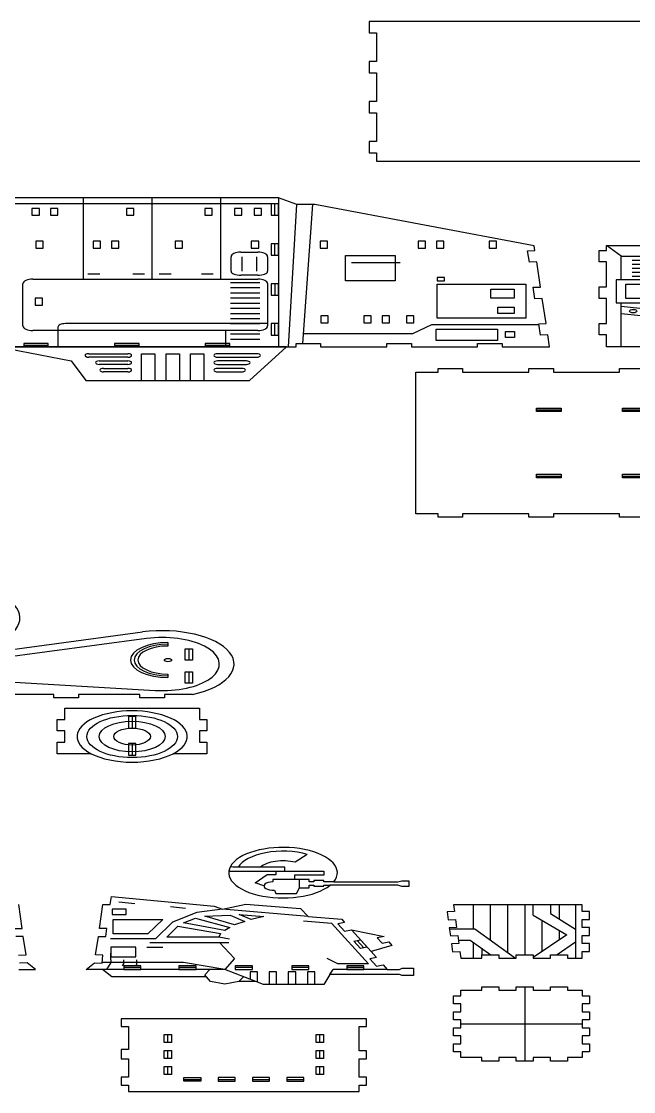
# Model space of a CAD drawing. Header units: centimetres. Extents: x -61 to 115850, y -602 to 46067.
# Drawn here: x 32088 to 57894, y 903 to 46067 of the extents above; entities that cross this region are included whole.
import ezdxf

# ---------------------------------------------------------------- set-up
doc = ezdxf.new("R2010")
doc.units = ezdxf.units.CM
doc.header["$MEASUREMENT"] = 0
doc.layers.get('0').update_dxf_attribs({"linetype": 'CONTINUOUS'})
for name, color, linetype in [('corte', 1, 'CONTINUOUS'), ('corte interno', 6, 'CONTINUOUS'), ('detalhes', 2, 'CONTINUOUS'), ('engates', 5, 'CONTINUOUS'), ('furos', 3, 'CONTINUOUS')]:
    doc.layers.add(name, color=color, linetype=linetype)

# ---------------------------------------------------------------- blocks, each defined once
blk = doc.blocks.new('atat_all_parts')
at = {"layer": 'corte'}
for points in [[(581.05, 957.73), (454.05, 957.73), (454.05, 947.73), (457.05, 947.73), (457.05, 922.73), (454.05, 922.73), (454.05, 912.73), (457.05, 912.73), (457.05, 887.73), (454.05, 887.73), (454.05, 877.73), (457.05, 877.73), (457.05, 852.73), (454.05, 852.73), (454.05, 842.73), (457.05, 842.73), (457.05, 835.51), (581.05, 835.51)], [(302.88, 672.97), (332.52, 660.56), (338.59, 643.34), (405.21, 643.34), (420.32, 672.97), (424.2, 672.97), (424.2, 675.97), (434.2, 675.97), (434.2, 672.97), (461.2, 672.97), (461.2, 675.97), (471.2, 675.97), (471.2, 672.97), (498.2, 672.97), (498.2, 675.97), (508.2, 675.97), (508.2, 672.97), (527.57, 672.97), (526.84, 683.32), (523.84, 683.1), (523.13, 693.08), (526.13, 693.29), (524.57, 715.24), (521.58, 715.02), (520.87, 725), (523.86, 725.21), (522.3, 747.16), (519.31, 746.94), (518.6, 756.92), (521.6, 757.13), (521.29, 761.4), (431.83, 797.36), (424.54, 797.36), (417.1, 803.19), (305.91, 803.19)], [(674.73, 672.97), (550.73, 672.97), (550.73, 683.34), (547.73, 683.34), (547.73, 693.34), (550.73, 693.34), (550.73, 715.34), (547.73, 715.34), (547.73, 725.34), (550.73, 725.34), (550.73, 747.34), (547.73, 747.34), (547.73, 757.34), (550.73, 757.34), (550.73, 761.62), (674.73, 761.62)], [(566.11, 523.85), (556.11, 523.85), (556.11, 526.85), (529.11, 526.85), (529.11, 523.85), (519.11, 523.85), (519.11, 526.85), (492.11, 526.85), (492.11, 523.85), (482.11, 523.85), (482.11, 526.85), (473.03, 526.85), (473.03, 650.85), (482.11, 650.85), (482.11, 653.85), (492.11, 653.85), (492.11, 650.85), (519.11, 650.85), (519.11, 653.85), (529.11, 653.85), (529.11, 650.85), (556.11, 650.85), (556.11, 653.85), (566.11, 653.85)], [(311.27, 128.08), (317.95, 128.08), (314.55, 133.8), (311.47, 133.6)], [(311.14, 140.59), (314.14, 140.78), (312.96, 156.92), (309.97, 156.72)], [(309.52, 163.71), (312.51, 163.9), (311.15, 184.99)], [(441.26, 168.06), (443.98, 161.61), (446.74, 162.78), (460.08, 156.84), (457.31, 155.67), (459.26, 151.07), (461.96, 152.21), (463.31, 148.88), (454.85, 143.6), (457.02, 138.46), (454.25, 137.29), (456.98, 130.84), (459.74, 132.01), (461.4, 128.08), (466.4, 128.08), (467.4, 129.08), (472.03, 129.08), (472.03, 122.58), (467.4, 122.58), (466.4, 123.58), (438, 123.58), (435.5, 114.86), (410.91, 114.86), (407.87, 117.41), (400.93, 117.41), (395.15, 115.07), (389.4, 117.5), (387.75, 121.58), (349.13, 121.58), (345.37, 128.08), (338.69, 128.08), (342.09, 133.8), (345.18, 133.6), (345.5, 140.59), (342.51, 140.78), (343.68, 156.92), (346.67, 156.72), (347.13, 163.71), (344.13, 163.9), (345.5, 184.99), (348.49, 184.79), (348.95, 191.78), (390.87, 183.52), (394.23, 180.7), (403.76, 185.22), (426, 181.24), (429.15, 174.44), (442.85, 171.99), (444.02, 169.23), (441.26, 168.06)]]:
    blk.add_lwpolyline(points, dxfattribs=at)
for points in [[(183.19, 442.57), (198.44, 442.57, 0.363982), (209.51, 426.13), (274.31, 407.49, 0.925628), (294.71, 462.13), (283.21, 462.13), (283.21, 465.13), (273.21, 465.13), (273.21, 462.13), (248.21, 462.13), (248.21, 465.13), (238.21, 465.13), (238.21, 462.13), (213.21, 462.13), (213.21, 465.13), (203.21, 465.13), (203.21, 462.13), (178.21, 462.13), (178.21, 465.13), (168.21, 465.13), (168.21, 462.13), (143.21, 462.13), (143.21, 465.13), (133.21, 465.13), (133.21, 462.13), (108.21, 462.13), (108.21, 465.13), (98.21, 465.13), (98.21, 462.13), (86.91, 462.13, 0.925628), (107.31, 407.49), (172.11, 426.13, 0.329306)], [(270.49, 388.28), (285.75, 388.28, -0.363982), (296.82, 404.72), (361.62, 423.35, -0.925628), (382.01, 368.71), (370.52, 368.71), (370.52, 365.71), (360.52, 365.71), (360.52, 368.71), (335.52, 368.71), (335.52, 365.71), (325.52, 365.71), (325.52, 368.71), (300.52, 368.71), (300.52, 365.71), (290.52, 365.71), (290.52, 368.71), (265.52, 368.71), (265.52, 365.71), (255.52, 365.71), (255.52, 368.71), (230.52, 368.71), (230.52, 365.71), (220.52, 365.71), (220.52, 368.71), (195.52, 368.71), (195.52, 365.71), (185.52, 365.71), (185.52, 368.71), (174.22, 368.71, -0.925628), (194.62, 423.35), (259.42, 404.72, -0.329306)], [(326.9, 326.85), (329.9, 326.85), (329.9, 336.85), (326.9, 336.85), (326.9, 346.85), (329.9, 346.85), (329.9, 356.7), (384.9, 356.7), (384.9, 346.85), (387.9, 346.85), (387.9, 336.85), (384.9, 336.85), (384.9, 326.85), (387.9, 326.85), (387.9, 316.85), (374.1, 316.85, -0.445958), (340.7, 316.85), (326.9, 316.85)], [(470.16, 200.7), (467.34, 200.7), (465.71, 201.7), (438.11, 201.7, -26.588888), (439.54, 204.7), (465.71, 204.7), (467.34, 205.7), (470.16, 205.7)]]:
    blk.add_lwpolyline(points, format="xyb", close=True, dxfattribs=at)
for points in [[(488.74, 178.65), (485.74, 178.45), (486.19, 171.47), (489.19, 171.66), (489.64, 164.68), (486.65, 164.48), (487.1, 157.5), (490.09, 157.69), (490.55, 150.7), (487.55, 150.51), (488, 143.53), (491, 143.72), (491.37, 137.91), (499.89, 137.91), (499.89, 140.91), (506.89, 140.91), (506.89, 137.91), (513.89, 137.91), (513.89, 140.91), (520.89, 140.91), (520.89, 137.91), (527.89, 137.91), (527.89, 140.91), (534.89, 140.91), (534.89, 137.91), (540.77, 137.91), (540.77, 143.73), (543.77, 143.73), (543.77, 150.73), (540.77, 150.73), (540.77, 157.73), (543.77, 157.73), (543.77, 164.73), (540.77, 164.73), (540.77, 171.73), (543.77, 171.73), (543.77, 178.73), (540.77, 178.73), (540.77, 184.55), (488.35, 184.55)], [(543.77, 62.86), (543.77, 55.86), (540.77, 55.86), (540.77, 50.86), (534.89, 50.86), (534.89, 47.86), (527.89, 47.86), (527.89, 50.86), (520.89, 50.86), (520.89, 47.86), (513.89, 47.86), (513.89, 50.86), (506.89, 50.86), (506.89, 47.86), (499.89, 47.86), (499.89, 50.86), (491.37, 50.86), (491.37, 55.86), (488.37, 55.86), (488.37, 62.86), (491.37, 62.86), (491.37, 69.86), (488.37, 69.86), (488.37, 76.86), (491.37, 76.86), (491.37, 83.86), (488.37, 83.86), (488.37, 90.86), (491.37, 90.86), (491.37, 97.86), (488.37, 97.86), (488.37, 104.86), (491.37, 104.86), (491.37, 109.86), (499.89, 109.86), (499.89, 112.86), (506.89, 112.86), (506.89, 109.86), (513.89, 109.86), (513.89, 112.86), (520.89, 112.86), (520.89, 109.86), (527.89, 109.86), (527.89, 112.86), (534.89, 112.86), (534.89, 109.86), (540.77, 109.86), (540.77, 104.86), (543.77, 104.86), (543.77, 97.86), (540.77, 97.86), (540.77, 90.86), (543.77, 90.86), (543.77, 83.86), (540.77, 83.86), (540.77, 76.86), (543.77, 76.86), (543.77, 69.86), (540.77, 69.86), (540.77, 62.86)], [(352.91, 77.93), (355.91, 77.93), (355.91, 57.81), (352.91, 57.81), (352.91, 49.81), (355.91, 49.81), (355.91, 33.64), (352.91, 33.64), (352.91, 26.64), (355.91, 26.64), (355.91, 21.11), (449.91, 21.11), (449.91, 26.64), (452.91, 26.64), (452.91, 33.64), (449.91, 33.64), (449.91, 49.81), (452.91, 49.81), (452.91, 56.81), (449.91, 56.81), (449.91, 77.93), (452.91, 77.93), (452.91, 84.93), (352.91, 84.93)]]:
    blk.add_lwpolyline(points, close=True, dxfattribs=at)
at = {"layer": 'corte interno'}
for p, q in [((415.6, 788.19), (415.6, 798.19)), ((415.6, 753.19), (415.6, 763.19)), ((415.6, 728.19), (415.6, 718.19)), ((415.6, 683.19), (415.6, 693.19)), ((313.2, 674.47), (323.2, 674.47)), ((350.2, 674.47), (360.2, 674.47)), ((387.2, 674.47), (397.2, 674.47)), ((522.21, 617.85), (532.21, 617.85)), ((557.21, 617.85), (567.21, 617.85)), ((522.21, 559.85), (532.21, 559.85)), ((557.21, 559.85), (567.21, 559.85)), ((380.51, 408.56), (380.51, 398.56)), ((380.51, 388.56), (380.51, 378.56)), ((357.4, 349.27), (357.4, 339.27)), ((357.4, 325.68), (357.4, 315.68)), ((449.14, 153.26), (451.86, 146.81)), ((360.98, 129.58), (353.98, 129.58)), ((383.43, 129.58), (376.43, 129.58)), ((406.43, 129.58), (399.43, 129.58)), ((429.43, 129.58), (422.43, 129.58)), ((451.88, 129.58), (444.88, 129.58)), ((371.91, 64.12), (371.91, 71.12)), ((433.91, 64.12), (433.91, 71.12)), ((371.91, 50.12), (371.91, 57.12)), ((433.91, 50.12), (433.91, 57.12)), ((371.91, 36.12), (371.91, 43.12)), ((433.91, 36.12), (433.91, 43.12)), ((378.41, 31.8), (385.41, 31.8)), ((392.41, 31.8), (399.41, 31.8)), ((406.41, 31.8), (413.41, 31.8)), ((420.4, 31.8), (427.41, 31.8))]:
    blk.add_line(p, q, dxfattribs=at)
blk.add_arc((372.01, 398.78), 13.79, 90, 270, dxfattribs=at)
at = {"layer": 'detalhes'}
for p, q in [((337.44, 803.19), (337.44, 732.2)), ((365.44, 803.19), (365.44, 732.2)), ((393.44, 803.19), (393.44, 732.2)), ((417.1, 803.19), (417.1, 672.97)), ((417.1, 798.19), (305.91, 798.19)), ((421.1, 672.97), (424.54, 797.36)), ((426.93, 675.97), (431.04, 797.36)), ((556.73, 752.12), (550.73, 761.62)), ((402.22, 739.2), (402.22, 751.78)), ((408.1, 751.78), (408.1, 739.2)), ((556.73, 752.12), (668.73, 752.12)), ((556.73, 731.62), (556.73, 752.12)), ((446.87, 746.76), (466.65, 746.76)), ((561.23, 748.62), (582.26, 748.62)), ((561.23, 745.12), (582.26, 745.12)), ((561.23, 741.62), (582.26, 741.62)), ((561.23, 738.12), (600.26, 738.12)), ((561.23, 734.62), (575.78, 734.62)), ((397.5, 729.2), (409.5, 729.2)), ((397.5, 724.7), (409.5, 724.7)), ((397.5, 720.2), (409.5, 720.2)), ((397.5, 715.7), (409.5, 715.7)), ((397.5, 711.2), (409.5, 711.2)), ((397.5, 706.7), (409.5, 706.7)), ((397.5, 702.2), (409.5, 702.2)), ((397.5, 697.7), (409.5, 697.7)), ((397.5, 693.2), (409.5, 693.2)), ((471.82, 684.65), (479.59, 692.55)), ((479.59, 692.55), (523.17, 692.55)), ((395.5, 687.2), (395.5, 672.97)), ((397.5, 684.2), (409.5, 684.2)), ((427.22, 684.65), (471.82, 684.65)), ((397.5, 679.7), (409.5, 679.7)), ((302.88, 672.97), (420.32, 672.97)), ((420.32, 672.97), (302.88, 672.97)), ((425.58, 199.37), (425.58, 206.84)), ((351.94, 187.11), (358.45, 185.83)), ((496.39, 184.55), (496.39, 163.54)), ((503.39, 184.55), (503.39, 153.76)), ((510.39, 184.55), (510.39, 142.98)), ((517.39, 184.55), (517.39, 140.91)), ((520.92, 175.38), (520.92, 184.55)), ((527.89, 184.55), (527.89, 176.85)), ((527.89, 184.55), (527.89, 176.85)), ((531.39, 184.55), (531.39, 172.16)), ((538.11, 184.55), (538.11, 137.91)), ((373.02, 182.96), (379.09, 181.76)), ((520.92, 175.38), (534.54, 158.26)), ((527.89, 176.85), (538.11, 163.14)), ((524.39, 171.02), (524.39, 143.57)), ((454.85, 143.6), (446.74, 162.78)), ((486.71, 163.54), (497.07, 163.54)), ((497.07, 163.54), (513.67, 137.91)), ((531.39, 162.22), (531.39, 153.69)), ((534.54, 158.26), (520.89, 138.51)), ((397.11, 154.45), (392.79, 156.18)), ((490.35, 153.76), (495.19, 153.76)), ((495.19, 153.76), (503.6, 140.91)), ((392.95, 151.69), (396.81, 151.48)), ((496.39, 151.92), (496.39, 137.91)), ((538.11, 151.77), (530.6, 140.91)), ((363.37, 147.44), (369.93, 147.44)), ((499.89, 146.57), (499.89, 140.91)), ((348.69, 136.46), (348.69, 142.34)), ((395.15, 128.08), (345.37, 128.08)), ((438, 123.58), (439.29, 128.08)), ((461.4, 128.08), (439.29, 128.08))]:
    blk.add_line(p, q, dxfattribs=at)
for points in [[(319.57, 788.12), (319.57, 794.12), (316.57, 794.12), (316.57, 788.12)], [(327.07, 788.12), (327.07, 794.12), (324.07, 794.12), (324.07, 788.12)], [(358.12, 788.12), (358.12, 794.12), (355.12, 794.12), (355.12, 788.12)], [(389.97, 788.12), (389.97, 794.12), (386.97, 794.12), (386.97, 788.12)], [(402.07, 788.12), (402.07, 794.12), (399.07, 794.12), (399.07, 788.12)], [(410.07, 788.12), (410.07, 794.12), (407.07, 794.12), (407.07, 788.12)], [(321.12, 759.28), (321.12, 765.28), (318.12, 765.28), (318.12, 759.28)], [(344.48, 759.28), (344.48, 765.28), (341.48, 765.28), (341.48, 759.28)], [(351.98, 759.28), (351.98, 765.28), (348.98, 765.28), (348.98, 759.28)], [(377.95, 759.28), (377.95, 765.28), (374.95, 765.28), (374.95, 759.28)], [(408.97, 759.28), (408.97, 765.28), (405.97, 765.28), (405.97, 759.28)], [(437.08, 759.28), (437.08, 765.28), (434.08, 765.28), (434.08, 759.28)], [(476.92, 759.28), (476.92, 765.28), (473.92, 765.28), (473.92, 759.28)], [(484.42, 759.28), (484.42, 765.28), (481.42, 765.28), (481.42, 759.28)], [(505.89, 759.28), (505.89, 765.28), (502.89, 765.28), (502.89, 759.28)], [(444.41, 752.95), (464.65, 752.95), (464.65, 730.79), (444.41, 730.79)], [(481.76, 730.66), (484.76, 730.66), (484.76, 733.66), (481.76, 733.66)], [(481.76, 727.66), (517.9, 727.66), (517.9, 698.03), (481.76, 698.03)], [(503.58, 723.51), (513.15, 723.51), (513.15, 715.47), (503.58, 715.47)], [(320.91, 709.4), (320.91, 715.4), (317.91, 715.4), (317.91, 709.4)], [(506.51, 707.62), (513.15, 707.62), (513.15, 702.04), (506.51, 702.04)], [(437.25, 694.02), (437.25, 700.02), (434.25, 700.02), (434.25, 694.02)], [(454.86, 694.02), (454.86, 700.02), (451.86, 700.02), (451.86, 694.02)], [(462.36, 694.02), (462.36, 700.02), (459.36, 700.02), (459.36, 694.02)], [(472.21, 694.02), (472.21, 700.02), (469.21, 700.02), (469.21, 694.02)], [(481.35, 688.38), (506.29, 688.38), (506.29, 678.58), (481.35, 678.58)], [(509.54, 686.41), (513.18, 686.41), (513.18, 681.22), (509.54, 681.22)], [(354.98, 180.9), (349.27, 180.9), (349.27, 175.96), (354.98, 175.96)], [(403.31, 169.85), (399.07, 167.14), (387.01, 174.5), (397.3, 175.47)], [(405.94, 171.77), (401.02, 176.23), (411.06, 174.33)], [(369.94, 171.86), (363.8, 159.32), (349.6, 159.32), (349.6, 171.86)], [(397.15, 164.67), (395.19, 162.02), (378.33, 168.76), (383.18, 172.91)], [(392.79, 156.18), (371.49, 156.18), (376.07, 165.92), (393.45, 159.42)], [(358.93, 147.44), (348.69, 147.44), (348.69, 138.96), (358.93, 138.96)]]:
    blk.add_lwpolyline(points, close=True, dxfattribs=at)
for points in [[(401.72, 755.78), (408.6, 755.78, -0.414214), (412.6, 751.78), (412.6, 739.14, -0.443852), (408.6, 735.7), (401.72, 735.7, -0.443852), (397.72, 739.14), (397.72, 751.78, -0.414214)], [(316.91, 732.2), (408.6, 732.2, -0.414214), (412.6, 728.2), (412.6, 691.2, -0.414214), (408.6, 687.2), (316.91, 687.2, -0.414214), (312.91, 691.2), (312.91, 728.2, -0.414214)], [(339.7, 666.87), (355.7, 666.87, -1), (355.7, 663.87), (339.7, 663.87, -1)], [(408.18, 666.87), (392.18, 666.87, 1), (392.18, 663.87), (408.18, 663.87, 1)], [(343.93, 660.56), (355.7, 660.56, -1), (355.7, 657.56), (343.93, 657.56, -1)], [(403.96, 660.56), (392.18, 660.56, 1), (392.18, 657.56), (403.96, 657.56, 1)], [(345.76, 651.06, -1), (345.76, 654.06), (355.7, 654.06, -1), (355.7, 651.06)], [(402.12, 651.06, 1), (402.12, 654.06), (392.18, 654.06, 1), (392.18, 651.06)], [(363.28, 417.59), (298.47, 398.95, 0.815673), (299.91, 380.56), (366.76, 372.18, 0.053847), (371.76, 372.09, 1.100694), (363.28, 417.59)]]:
    blk.add_lwpolyline(points, format="xyb", close=True, dxfattribs=at)
for points in [[(575.78, 738.12), (575.78, 731.62), (554.62, 731.62), (554.62, 711.3), (595.91, 711.3)], [(339.35, 736.7), (344.17, 736.7)], [(357.62, 736.7), (362.44, 736.7)], [(368.44, 736.7), (373.26, 736.7)], [(385.62, 736.7), (390.44, 736.7)], [(592.26, 727.62), (592.26, 734.12), (596.26, 734.12), (596.26, 729.34), (595.88, 729.34), (592.71, 715.3), (558.62, 715.3), (558.62, 727.62), (592.26, 727.62)], [(556.73, 672.97), (556.73, 689.34), (556.73, 711.3)], [(556.73, 708.36), (579.49, 703.29), (587.96, 708.3), (593.5, 700.58)], [(556.73, 702.21), (578.1, 697.39), (583.65, 689.17), (591.96, 693.77)], [(361.2, 643.34), (361.2, 666.87), (366.68, 666.87), (366.68, 643.34)], [(371.2, 643.34), (371.2, 666.87), (376.68, 666.87), (376.68, 643.34)], [(381.2, 643.34), (381.2, 666.87), (386.68, 666.87), (386.68, 643.34)], [(396.81, 214.1), (435.53, 214.1), (435.53, 210.6), (423.53, 210.6), (423.53, 206.84)], [(419.67, 214.1), (419.67, 217.41), (398.45, 217.41), (397.37, 217.69)], [(411.13, 201.05), (407.6, 203.92), (412.46, 211.08), (416.07, 211.08), (416.07, 214.1)], [(429.15, 174.44), (394.23, 180.7), (394.23, 180.7), (383.73, 177.91), (373.79, 169.28), (366.92, 154.69), (348.59, 154.69)], [(427.22, 170.47), (438.66, 168.42), (453.69, 132.85), (441.18, 132.85), (436.92, 137.47)], [(364.61, 151.69), (392.95, 151.69), (399.09, 137.51), (395.15, 128.08)], [(348.69, 136.46), (348.69, 133.97), (346.88, 128.08)], [(353.94, 136.46), (353.94, 132.92), (353.38, 131.08)], [(359.19, 136.46), (359.19, 132.4), (358.79, 131.08)], [(407.87, 117.41), (395.15, 128.08), (378.27, 133.97), (345.2, 133.97)], [(387.75, 121.58), (387.06, 123.29), (389.09, 128.08)], [(408.54, 116.85), (408.54, 125.87), (405.55, 125.87), (405.55, 119.36)], [(416.3, 114.86), (416.3, 125.87), (413.3, 125.87), (413.3, 114.86)], [(424.05, 114.86), (424.05, 125.87), (421.06, 125.87), (421.06, 114.86)], [(431.81, 114.86), (431.81, 125.87), (428.81, 125.87), (428.81, 114.86)], [(402.74, 121.67), (400.93, 117.41)]]:
    blk.add_lwpolyline(points, dxfattribs=at)
for points in [[(412.47, 693.2), (330.17, 693.2, 0.414214), (327.17, 690.2), (327.17, 672.97)], [(400.65, 217.41, -0.504588), (428.8, 228.75), (423.83, 221.81, 0.420172), (409.69, 217.41)], [(439.54, 204.7), (435.5, 204.7), (435.5, 205.97), (431.5, 205.97), (431.5, 204.7), (429.58, 204.7), (429.58, 206.84), (414.73, 206.84), (414.73, 204.65, 1.096972), (415.4, 197.5), (415.98, 194.38), (424.33, 194.38), (425.58, 199.37), (429.58, 199.37), (429.58, 201.7), (431.5, 201.7), (431.5, 200.8), (435.5, 200.8), (435.5, 201.7), (438.11, 201.7)]]:
    blk.add_lwpolyline(points, format="xyb", dxfattribs=at)
for centre, radius in [((561.65, 704.17), 1.5), ((357.4, 331.85), 18.45), ((357.4, 331.85), 13.45), ((357.4, 331.85), 7.45)]:
    blk.add_circle(centre, radius, dxfattribs=at)
blk.add_arc((357.4, 331.85), 22.45, 318.0697, 221.9303, dxfattribs=at)
at = {"layer": 'engates'}
for p, q in [((517.39, 112.86), (517.39, 47.86)), ((491.37, 80.36), (540.77, 80.36))]:
    blk.add_line(p, q, dxfattribs=at)
for points in [[(414.1, 788.19), (417.1, 788.19), (417.1, 798.19), (414.1, 798.19)], [(414.1, 753.19), (417.1, 753.19), (417.1, 763.19), (414.1, 763.19)], [(414.1, 718.19), (417.1, 718.19), (417.1, 728.19), (414.1, 728.19)], [(414.1, 683.19), (417.1, 683.19), (417.1, 693.19), (414.1, 693.19)], [(313.2, 672.97), (323.2, 672.97), (323.2, 675.97), (313.2, 675.97)], [(350.2, 672.97), (360.2, 672.97), (360.2, 675.97), (350.2, 675.97)], [(387.2, 672.97), (397.2, 672.97), (397.2, 675.97), (387.2, 675.97)], [(522.21, 619.35), (532.21, 619.35), (532.21, 616.35), (522.21, 616.35)], [(557.21, 619.35), (567.21, 619.35), (567.21, 616.35), (557.21, 616.35)], [(522.21, 561.35), (532.21, 561.35), (532.21, 558.35), (522.21, 558.35)], [(557.21, 561.35), (567.21, 561.35), (567.21, 558.35), (557.21, 558.35)], [(379.01, 408.56), (382.01, 408.56), (382.01, 398.56), (379.01, 398.56)], [(379.01, 388.56), (382.01, 388.56), (382.01, 378.56), (379.01, 378.56)], [(355.9, 339.27), (358.9, 339.27), (358.9, 349.27), (355.9, 349.27)], [(355.9, 315.68), (358.9, 315.68), (358.9, 325.68), (355.9, 325.68)], [(360.98, 131.08), (353.98, 131.08), (353.98, 128.08), (360.98, 128.08)], [(383.43, 131.08), (376.43, 131.08), (376.43, 128.08), (383.43, 128.08)], [(406.43, 131.08), (399.43, 131.08), (399.43, 128.08), (406.43, 128.08)], [(429.43, 131.08), (422.43, 131.08), (422.43, 128.08), (429.43, 128.08)], [(451.88, 131.08), (444.88, 131.08), (444.88, 128.08), (451.88, 128.08)], [(370.41, 71.12), (373.41, 71.12), (373.41, 64.12), (370.41, 64.12)], [(432.41, 71.12), (435.41, 71.12), (435.41, 64.12), (432.41, 64.12)], [(370.41, 57.12), (373.41, 57.12), (373.41, 50.12), (370.41, 50.12)], [(432.41, 57.12), (435.41, 57.12), (435.41, 50.12), (432.41, 50.12)], [(370.41, 43.12), (373.41, 43.12), (373.41, 36.12), (370.41, 36.12)], [(432.41, 43.12), (435.41, 43.12), (435.41, 36.12), (432.41, 36.12)], [(378.41, 33.3), (385.41, 33.3), (385.41, 30.3), (378.41, 30.3)], [(392.41, 30.3), (399.41, 30.3), (399.41, 33.3), (392.41, 33.3)], [(406.41, 30.3), (413.41, 30.3), (413.41, 33.3), (406.41, 33.3)], [(420.4, 30.3), (427.41, 30.3), (427.41, 33.3), (420.4, 33.3)]]:
    blk.add_lwpolyline(points, close=True, dxfattribs=at)
blk.add_lwpolyline([(372.01, 411.07, 1), (372.01, 386.49), (372.01, 383.49, -1), (372.01, 414.07)], format="xyb", close=True, dxfattribs=at)
blk.add_lwpolyline([(447.76, 152.68), (450.52, 153.84), (453.24, 147.39), (450.48, 146.23), (447.76, 152.68)], dxfattribs=at)
at = {"layer": 'furos'}
blk.add_circle((372.01, 398.78), 1.48, dxfattribs=at)

msp = doc.modelspace()

# ---------------------------------------------------------------- block references
at = {"color": 2, "xscale": 103.427572835489, "yscale": 48.22055047411999, "zscale": 103.427572835489}
msp.add_blockref('atat_all_parts', (-209, -115), dxfattribs=at)

doc.saveas('drawing.dxf')
